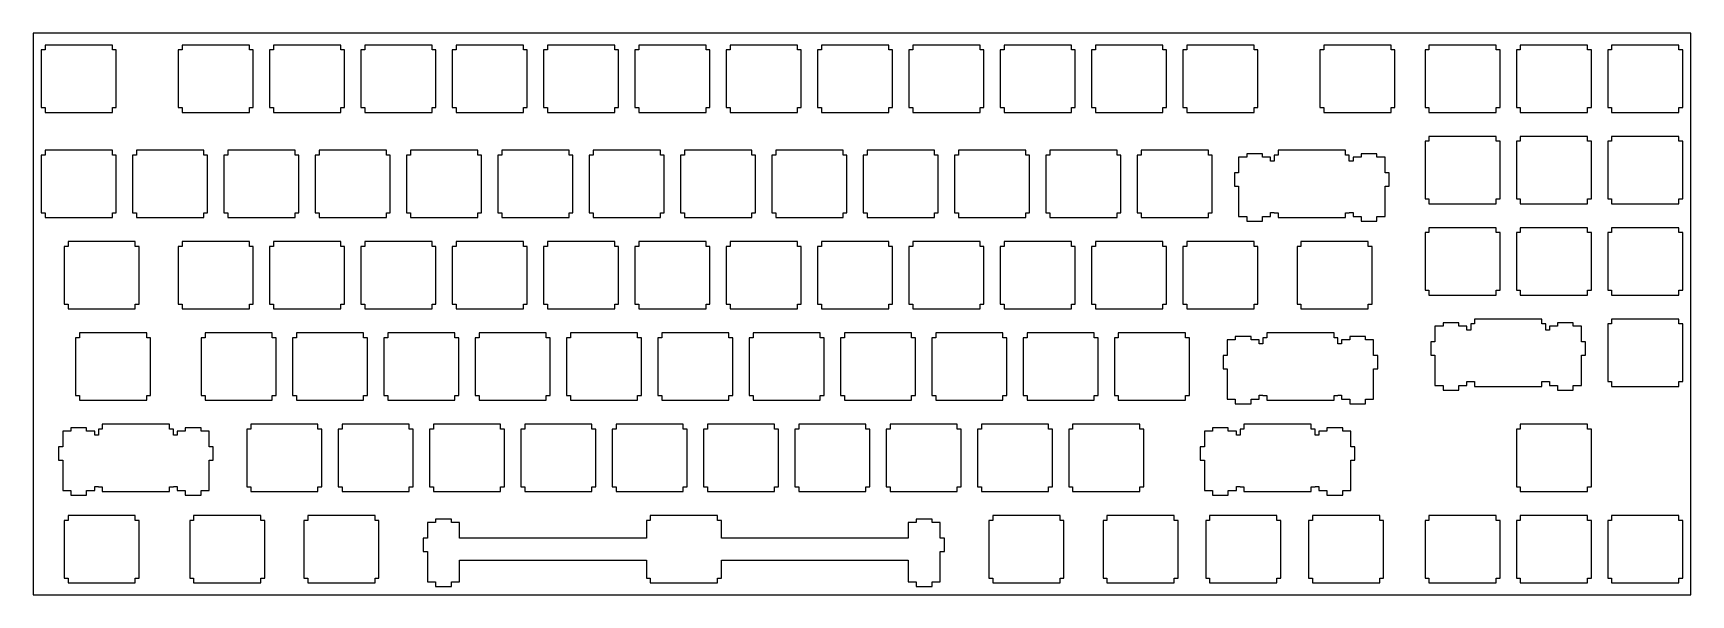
# Model space of a CAD drawing. Header units: millimetres. Extents: x 0 to 345, y 0 to 117.
import ezdxf

# ---------------------------------------------------------------- set-up
doc = ezdxf.new("R2010")
doc.units = ezdxf.units.MM
doc.layers.add('Layer1', color=7, linetype='CONTINUOUS')

msp = doc.modelspace()

# ---------------------------------------------------------------- linework, layer by layer
at = {"layer": 'Layer1'}
for points in [[(0, 0), (344.85, 0), (344.85, 116.85), (0, 116.85), (0, 0)], [(16.5, 101.35), (17.3, 101.35), (17.3, 113.35), (16.5, 113.35), (16.5, 114.35), (2.5, 114.35), (2.5, 113.35), (1.7, 113.35), (1.7, 101.35), (2.5, 101.35), (2.5, 100.35), (16.5, 100.35), (16.5, 101.35)], [(45, 101.35), (45.8, 101.35), (45.8, 113.35), (45, 113.35), (45, 114.35), (31, 114.35), (31, 113.35), (30.2, 113.35), (30.2, 101.35), (31, 101.35), (31, 100.35), (45, 100.35), (45, 101.35)], [(64, 101.35), (64.8, 101.35), (64.8, 113.35), (64, 113.35), (64, 114.35), (50, 114.35), (50, 113.35), (49.2, 113.35), (49.2, 101.35), (50, 101.35), (50, 100.35), (64, 100.35), (64, 101.35)], [(83, 101.35), (83.8, 101.35), (83.8, 113.35), (83, 113.35), (83, 114.35), (69, 114.35), (69, 113.35), (68.2, 113.35), (68.2, 101.35), (69, 101.35), (69, 100.35), (83, 100.35), (83, 101.35)], [(102, 101.35), (102.8, 101.35), (102.8, 113.35), (102, 113.35), (102, 114.35), (88, 114.35), (88, 113.35), (87.2, 113.35), (87.2, 101.35), (88, 101.35), (88, 100.35), (102, 100.35), (102, 101.35)], [(121, 101.35), (121.8, 101.35), (121.8, 113.35), (121, 113.35), (121, 114.35), (107, 114.35), (107, 113.35), (106.2, 113.35), (106.2, 101.35), (107, 101.35), (107, 100.35), (121, 100.35), (121, 101.35)], [(140, 101.35), (140.8, 101.35), (140.8, 113.35), (140, 113.35), (140, 114.35), (126, 114.35), (126, 113.35), (125.2, 113.35), (125.2, 101.35), (126, 101.35), (126, 100.35), (140, 100.35), (140, 101.35)], [(159, 101.35), (159.8, 101.35), (159.8, 113.35), (159, 113.35), (159, 114.35), (145, 114.35), (145, 113.35), (144.2, 113.35), (144.2, 101.35), (145, 101.35), (145, 100.35), (159, 100.35), (159, 101.35)], [(178, 101.35), (178.8, 101.35), (178.8, 113.35), (178, 113.35), (178, 114.35), (164, 114.35), (164, 113.35), (163.2, 113.35), (163.2, 101.35), (164, 101.35), (164, 100.35), (178, 100.35), (178, 101.35)], [(197, 101.35), (197.8, 101.35), (197.8, 113.35), (197, 113.35), (197, 114.35), (183, 114.35), (183, 113.35), (182.2, 113.35), (182.2, 101.35), (183, 101.35), (183, 100.35), (197, 100.35), (197, 101.35)], [(216, 101.35), (216.8, 101.35), (216.8, 113.35), (216, 113.35), (216, 114.35), (202, 114.35), (202, 113.35), (201.2, 113.35), (201.2, 101.35), (202, 101.35), (202, 100.35), (216, 100.35), (216, 101.35)], [(235, 101.35), (235.8, 101.35), (235.8, 113.35), (235, 113.35), (235, 114.35), (221, 114.35), (221, 113.35), (220.2, 113.35), (220.2, 101.35), (221, 101.35), (221, 100.35), (235, 100.35), (235, 101.35)], [(254, 101.35), (254.8, 101.35), (254.8, 113.35), (254, 113.35), (254, 114.35), (240, 114.35), (240, 113.35), (239.2, 113.35), (239.2, 101.35), (240, 101.35), (240, 100.35), (254, 100.35), (254, 101.35)], [(282.5, 101.35), (283.3, 101.35), (283.3, 113.35), (282.5, 113.35), (282.5, 114.35), (268.5, 114.35), (268.5, 113.35), (267.7, 113.35), (267.7, 101.35), (268.5, 101.35), (268.5, 100.35), (282.5, 100.35), (282.5, 101.35)], [(304.35, 101.35), (305.15, 101.35), (305.15, 113.35), (304.35, 113.35), (304.35, 114.35), (290.35, 114.35), (290.35, 113.35), (289.55, 113.35), (289.55, 101.35), (290.35, 101.35), (290.35, 100.35), (304.35, 100.35), (304.35, 101.35)], [(323.35, 101.35), (324.15, 101.35), (324.15, 113.35), (323.35, 113.35), (323.35, 114.35), (309.35, 114.35), (309.35, 113.35), (308.55, 113.35), (308.55, 101.35), (309.35, 101.35), (309.35, 100.35), (323.35, 100.35), (323.35, 101.35)], [(342.35, 101.35), (343.15, 101.35), (343.15, 113.35), (342.35, 113.35), (342.35, 114.35), (328.35, 114.35), (328.35, 113.35), (327.55, 113.35), (327.55, 101.35), (328.35, 101.35), (328.35, 100.35), (342.35, 100.35), (342.35, 101.35)], [(304.35, 82.35), (305.15, 82.35), (305.15, 94.35), (304.35, 94.35), (304.35, 95.35), (290.35, 95.35), (290.35, 94.35), (289.55, 94.35), (289.55, 82.35), (290.35, 82.35), (290.35, 81.35), (304.35, 81.35), (304.35, 82.35)], [(323.35, 82.35), (324.15, 82.35), (324.15, 94.35), (323.35, 94.35), (323.35, 95.35), (309.35, 95.35), (309.35, 94.35), (308.55, 94.35), (308.55, 82.35), (309.35, 82.35), (309.35, 81.35), (323.35, 81.35), (323.35, 82.35)], [(342.35, 82.35), (343.15, 82.35), (343.15, 94.35), (342.35, 94.35), (342.35, 95.35), (328.35, 95.35), (328.35, 94.35), (327.55, 94.35), (327.55, 82.35), (328.35, 82.35), (328.35, 81.35), (342.35, 81.35), (342.35, 82.35)], [(16.5, 79.5), (17.3, 79.5), (17.3, 91.5), (16.5, 91.5), (16.5, 92.5), (2.5, 92.5), (2.5, 91.5), (1.7, 91.5), (1.7, 79.5), (2.5, 79.5), (2.5, 78.5), (16.5, 78.5), (16.5, 79.5)], [(35.5, 79.5), (36.3, 79.5), (36.3, 91.5), (35.5, 91.5), (35.5, 92.5), (21.5, 92.5), (21.5, 91.5), (20.7, 91.5), (20.7, 79.5), (21.5, 79.5), (21.5, 78.5), (35.5, 78.5), (35.5, 79.5)], [(54.5, 79.5), (55.3, 79.5), (55.3, 91.5), (54.5, 91.5), (54.5, 92.5), (40.5, 92.5), (40.5, 91.5), (39.7, 91.5), (39.7, 79.5), (40.5, 79.5), (40.5, 78.5), (54.5, 78.5), (54.5, 79.5)], [(73.5, 79.5), (74.3, 79.5), (74.3, 91.5), (73.5, 91.5), (73.5, 92.5), (59.5, 92.5), (59.5, 91.5), (58.7, 91.5), (58.7, 79.5), (59.5, 79.5), (59.5, 78.5), (73.5, 78.5), (73.5, 79.5)], [(92.5, 79.5), (93.3, 79.5), (93.3, 91.5), (92.5, 91.5), (92.5, 92.5), (78.5, 92.5), (78.5, 91.5), (77.7, 91.5), (77.7, 79.5), (78.5, 79.5), (78.5, 78.5), (92.5, 78.5), (92.5, 79.5)], [(111.5, 79.5), (112.3, 79.5), (112.3, 91.5), (111.5, 91.5), (111.5, 92.5), (97.5, 92.5), (97.5, 91.5), (96.7, 91.5), (96.7, 79.5), (97.5, 79.5), (97.5, 78.5), (111.5, 78.5), (111.5, 79.5)], [(130.5, 79.5), (131.3, 79.5), (131.3, 91.5), (130.5, 91.5), (130.5, 92.5), (116.5, 92.5), (116.5, 91.5), (115.7, 91.5), (115.7, 79.5), (116.5, 79.5), (116.5, 78.5), (130.5, 78.5), (130.5, 79.5)], [(149.5, 79.5), (150.3, 79.5), (150.3, 91.5), (149.5, 91.5), (149.5, 92.5), (135.5, 92.5), (135.5, 91.5), (134.7, 91.5), (134.7, 79.5), (135.5, 79.5), (135.5, 78.5), (149.5, 78.5), (149.5, 79.5)], [(168.5, 79.5), (169.3, 79.5), (169.3, 91.5), (168.5, 91.5), (168.5, 92.5), (154.5, 92.5), (154.5, 91.5), (153.7, 91.5), (153.7, 79.5), (154.5, 79.5), (154.5, 78.5), (168.5, 78.5), (168.5, 79.5)], [(187.5, 79.5), (188.3, 79.5), (188.3, 91.5), (187.5, 91.5), (187.5, 92.5), (173.5, 92.5), (173.5, 91.5), (172.7, 91.5), (172.7, 79.5), (173.5, 79.5), (173.5, 78.5), (187.5, 78.5), (187.5, 79.5)], [(206.5, 79.5), (207.3, 79.5), (207.3, 91.5), (206.5, 91.5), (206.5, 92.5), (192.5, 92.5), (192.5, 91.5), (191.7, 91.5), (191.7, 79.5), (192.5, 79.5), (192.5, 78.5), (206.5, 78.5), (206.5, 79.5)], [(225.5, 79.5), (226.3, 79.5), (226.3, 91.5), (225.5, 91.5), (225.5, 92.5), (211.5, 92.5), (211.5, 91.5), (210.7, 91.5), (210.7, 79.5), (211.5, 79.5), (211.5, 78.5), (225.5, 78.5), (225.5, 79.5)], [(244.5, 79.5), (245.3, 79.5), (245.3, 91.5), (244.5, 91.5), (244.5, 92.5), (230.5, 92.5), (230.5, 91.5), (229.7, 91.5), (229.7, 79.5), (230.5, 79.5), (230.5, 78.5), (244.5, 78.5), (244.5, 79.5)], [(255.75, 78.73), (257.425, 78.73), (257.425, 79.53), (258.2, 79.53), (258.2, 79.5), (259, 79.5), (259, 78.5), (273, 78.5), (273, 79.5), (273.8, 79.5), (273.8, 79.53), (274.575, 79.53), (274.575, 78.73), (276.25, 78.73), (276.25, 77.738), (279.55, 77.738), (279.55, 78.73), (281.225, 78.73), (281.225, 85), (282.1, 85), (282.1, 87.8), (281.225, 87.8), (281.225, 91.03), (279.55, 91.03), (279.55, 91.738), (276.25, 91.738), (276.25, 91.03), (274.575, 91.03), (274.575, 90.23), (273.8, 90.23), (273.8, 91.5), (273, 91.5), (273, 92.5), (259, 92.5), (259, 91.5), (258.2, 91.5), (258.2, 90.23), (257.425, 90.23), (257.425, 91.03), (255.75, 91.03), (255.75, 91.738), (252.45, 91.738), (252.45, 91.03), (250.775, 91.03), (250.775, 87.8), (249.9, 87.8), (249.9, 85), (250.775, 85), (250.775, 78.73), (252.45, 78.73), (252.45, 77.738), (255.75, 77.738), (255.75, 78.73)], [(304.35, 63.35), (305.15, 63.35), (305.15, 75.35), (304.35, 75.35), (304.35, 76.35), (290.35, 76.35), (290.35, 75.35), (289.55, 75.35), (289.55, 63.35), (290.35, 63.35), (290.35, 62.35), (304.35, 62.35), (304.35, 63.35)], [(323.35, 63.35), (324.15, 63.35), (324.15, 75.35), (323.35, 75.35), (323.35, 76.35), (309.35, 76.35), (309.35, 75.35), (308.55, 75.35), (308.55, 63.35), (309.35, 63.35), (309.35, 62.35), (323.35, 62.35), (323.35, 63.35)], [(342.35, 63.35), (343.15, 63.35), (343.15, 75.35), (342.35, 75.35), (342.35, 76.35), (328.35, 76.35), (328.35, 75.35), (327.55, 75.35), (327.55, 63.35), (328.35, 63.35), (328.35, 62.35), (342.35, 62.35), (342.35, 63.35)], [(21.25, 60.5), (22.05, 60.5), (22.05, 72.5), (21.25, 72.5), (21.25, 73.5), (7.25, 73.5), (7.25, 72.5), (6.45, 72.5), (6.45, 60.5), (7.25, 60.5), (7.25, 59.5), (21.25, 59.5), (21.25, 60.5)], [(45, 60.5), (45.8, 60.5), (45.8, 72.5), (45, 72.5), (45, 73.5), (31, 73.5), (31, 72.5), (30.2, 72.5), (30.2, 60.5), (31, 60.5), (31, 59.5), (45, 59.5), (45, 60.5)], [(64, 60.5), (64.8, 60.5), (64.8, 72.5), (64, 72.5), (64, 73.5), (50, 73.5), (50, 72.5), (49.2, 72.5), (49.2, 60.5), (50, 60.5), (50, 59.5), (64, 59.5), (64, 60.5)], [(83, 60.5), (83.8, 60.5), (83.8, 72.5), (83, 72.5), (83, 73.5), (69, 73.5), (69, 72.5), (68.2, 72.5), (68.2, 60.5), (69, 60.5), (69, 59.5), (83, 59.5), (83, 60.5)], [(102, 60.5), (102.8, 60.5), (102.8, 72.5), (102, 72.5), (102, 73.5), (88, 73.5), (88, 72.5), (87.2, 72.5), (87.2, 60.5), (88, 60.5), (88, 59.5), (102, 59.5), (102, 60.5)], [(121, 60.5), (121.8, 60.5), (121.8, 72.5), (121, 72.5), (121, 73.5), (107, 73.5), (107, 72.5), (106.2, 72.5), (106.2, 60.5), (107, 60.5), (107, 59.5), (121, 59.5), (121, 60.5)], [(140, 60.5), (140.8, 60.5), (140.8, 72.5), (140, 72.5), (140, 73.5), (126, 73.5), (126, 72.5), (125.2, 72.5), (125.2, 60.5), (126, 60.5), (126, 59.5), (140, 59.5), (140, 60.5)], [(159, 60.5), (159.8, 60.5), (159.8, 72.5), (159, 72.5), (159, 73.5), (145, 73.5), (145, 72.5), (144.2, 72.5), (144.2, 60.5), (145, 60.5), (145, 59.5), (159, 59.5), (159, 60.5)], [(178, 60.5), (178.8, 60.5), (178.8, 72.5), (178, 72.5), (178, 73.5), (164, 73.5), (164, 72.5), (163.2, 72.5), (163.2, 60.5), (164, 60.5), (164, 59.5), (178, 59.5), (178, 60.5)], [(197, 60.5), (197.8, 60.5), (197.8, 72.5), (197, 72.5), (197, 73.5), (183, 73.5), (183, 72.5), (182.2, 72.5), (182.2, 60.5), (183, 60.5), (183, 59.5), (197, 59.5), (197, 60.5)], [(216, 60.5), (216.8, 60.5), (216.8, 72.5), (216, 72.5), (216, 73.5), (202, 73.5), (202, 72.5), (201.2, 72.5), (201.2, 60.5), (202, 60.5), (202, 59.5), (216, 59.5), (216, 60.5)], [(235, 60.5), (235.8, 60.5), (235.8, 72.5), (235, 72.5), (235, 73.5), (221, 73.5), (221, 72.5), (220.2, 72.5), (220.2, 60.5), (221, 60.5), (221, 59.5), (235, 59.5), (235, 60.5)], [(254, 60.5), (254.8, 60.5), (254.8, 72.5), (254, 72.5), (254, 73.5), (240, 73.5), (240, 72.5), (239.2, 72.5), (239.2, 60.5), (240, 60.5), (240, 59.5), (254, 59.5), (254, 60.5)], [(277.75, 60.5), (278.55, 60.5), (278.55, 72.5), (277.75, 72.5), (277.75, 73.5), (263.75, 73.5), (263.75, 72.5), (262.95, 72.5), (262.95, 60.5), (263.75, 60.5), (263.75, 59.5), (277.75, 59.5), (277.75, 60.5)], [(296.6, 43.58), (298.275, 43.58), (298.275, 44.38), (299.05, 44.38), (299.05, 44.35), (299.85, 44.35), (299.85, 43.35), (313.85, 43.35), (313.85, 44.35), (314.65, 44.35), (314.65, 44.38), (315.425, 44.38), (315.425, 43.58), (317.1, 43.58), (317.1, 42.588), (320.4, 42.588), (320.4, 43.58), (322.075, 43.58), (322.075, 49.85), (322.95, 49.85), (322.95, 52.65), (322.075, 52.65), (322.075, 55.88), (320.4, 55.88), (320.4, 56.588), (317.1, 56.588), (317.1, 55.88), (315.425, 55.88), (315.425, 55.08), (314.65, 55.08), (314.65, 56.35), (313.85, 56.35), (313.85, 57.35), (299.85, 57.35), (299.85, 56.35), (299.05, 56.35), (299.05, 55.08), (298.275, 55.08), (298.275, 55.88), (296.6, 55.88), (296.6, 56.588), (293.3, 56.588), (293.3, 55.88), (291.625, 55.88), (291.625, 52.65), (290.75, 52.65), (290.75, 49.85), (291.625, 49.85), (291.625, 43.58), (293.3, 43.58), (293.3, 42.588), (296.6, 42.588), (296.6, 43.58)], [(342.35, 44.35), (343.15, 44.35), (343.15, 56.35), (342.35, 56.35), (342.35, 57.35), (328.35, 57.35), (328.35, 56.35), (327.55, 56.35), (327.55, 44.35), (328.35, 44.35), (328.35, 43.35), (342.35, 43.35), (342.35, 44.35)], [(23.625, 41.5), (24.425, 41.5), (24.425, 53.5), (23.625, 53.5), (23.625, 54.5), (9.625, 54.5), (9.625, 53.5), (8.825, 53.5), (8.825, 41.5), (9.625, 41.5), (9.625, 40.5), (23.625, 40.5), (23.625, 41.5)], [(49.75, 41.5), (50.55, 41.5), (50.55, 53.5), (49.75, 53.5), (49.75, 54.5), (35.75, 54.5), (35.75, 53.5), (34.95, 53.5), (34.95, 41.5), (35.75, 41.5), (35.75, 40.5), (49.75, 40.5), (49.75, 41.5)], [(68.75, 41.5), (69.55, 41.5), (69.55, 53.5), (68.75, 53.5), (68.75, 54.5), (54.75, 54.5), (54.75, 53.5), (53.95, 53.5), (53.95, 41.5), (54.75, 41.5), (54.75, 40.5), (68.75, 40.5), (68.75, 41.5)], [(87.75, 41.5), (88.55, 41.5), (88.55, 53.5), (87.75, 53.5), (87.75, 54.5), (73.75, 54.5), (73.75, 53.5), (72.95, 53.5), (72.95, 41.5), (73.75, 41.5), (73.75, 40.5), (87.75, 40.5), (87.75, 41.5)], [(106.75, 41.5), (107.55, 41.5), (107.55, 53.5), (106.75, 53.5), (106.75, 54.5), (92.75, 54.5), (92.75, 53.5), (91.95, 53.5), (91.95, 41.5), (92.75, 41.5), (92.75, 40.5), (106.75, 40.5), (106.75, 41.5)], [(125.75, 41.5), (126.55, 41.5), (126.55, 53.5), (125.75, 53.5), (125.75, 54.5), (111.75, 54.5), (111.75, 53.5), (110.95, 53.5), (110.95, 41.5), (111.75, 41.5), (111.75, 40.5), (125.75, 40.5), (125.75, 41.5)], [(144.75, 41.5), (145.55, 41.5), (145.55, 53.5), (144.75, 53.5), (144.75, 54.5), (130.75, 54.5), (130.75, 53.5), (129.95, 53.5), (129.95, 41.5), (130.75, 41.5), (130.75, 40.5), (144.75, 40.5), (144.75, 41.5)], [(163.75, 41.5), (164.55, 41.5), (164.55, 53.5), (163.75, 53.5), (163.75, 54.5), (149.75, 54.5), (149.75, 53.5), (148.95, 53.5), (148.95, 41.5), (149.75, 41.5), (149.75, 40.5), (163.75, 40.5), (163.75, 41.5)], [(182.75, 41.5), (183.55, 41.5), (183.55, 53.5), (182.75, 53.5), (182.75, 54.5), (168.75, 54.5), (168.75, 53.5), (167.95, 53.5), (167.95, 41.5), (168.75, 41.5), (168.75, 40.5), (182.75, 40.5), (182.75, 41.5)], [(201.75, 41.5), (202.55, 41.5), (202.55, 53.5), (201.75, 53.5), (201.75, 54.5), (187.75, 54.5), (187.75, 53.5), (186.95, 53.5), (186.95, 41.5), (187.75, 41.5), (187.75, 40.5), (201.75, 40.5), (201.75, 41.5)], [(220.75, 41.5), (221.55, 41.5), (221.55, 53.5), (220.75, 53.5), (220.75, 54.5), (206.75, 54.5), (206.75, 53.5), (205.95, 53.5), (205.95, 41.5), (206.75, 41.5), (206.75, 40.5), (220.75, 40.5), (220.75, 41.5)], [(239.75, 41.5), (240.55, 41.5), (240.55, 53.5), (239.75, 53.5), (239.75, 54.5), (225.75, 54.5), (225.75, 53.5), (224.95, 53.5), (224.95, 41.5), (225.75, 41.5), (225.75, 40.5), (239.75, 40.5), (239.75, 41.5)], [(253.375, 40.73), (255.05, 40.73), (255.05, 41.53), (255.825, 41.53), (255.825, 41.5), (256.625, 41.5), (256.625, 40.5), (270.625, 40.5), (270.625, 41.5), (271.425, 41.5), (271.425, 41.53), (272.2, 41.53), (272.2, 40.73), (273.875, 40.73), (273.875, 39.738), (277.175, 39.738), (277.175, 40.73), (278.85, 40.73), (278.85, 47), (279.725, 47), (279.725, 49.8), (278.85, 49.8), (278.85, 53.03), (277.175, 53.03), (277.175, 53.738), (273.875, 53.738), (273.875, 53.03), (272.2, 53.03), (272.2, 52.23), (271.425, 52.23), (271.425, 53.5), (270.625, 53.5), (270.625, 54.5), (256.625, 54.5), (256.625, 53.5), (255.825, 53.5), (255.825, 52.23), (255.05, 52.23), (255.05, 53.03), (253.375, 53.03), (253.375, 53.738), (250.075, 53.738), (250.075, 53.03), (248.4, 53.03), (248.4, 49.8), (247.525, 49.8), (247.525, 47), (248.4, 47), (248.4, 40.73), (250.075, 40.73), (250.075, 39.738), (253.375, 39.738), (253.375, 40.73)], [(11.125, 21.73), (12.8, 21.73), (12.8, 22.53), (13.575, 22.53), (13.575, 22.5), (14.375, 22.5), (14.375, 21.5), (28.375, 21.5), (28.375, 22.5), (29.175, 22.5), (29.175, 22.53), (29.95, 22.53), (29.95, 21.73), (31.625, 21.73), (31.625, 20.738), (34.925, 20.738), (34.925, 21.73), (36.6, 21.73), (36.6, 28), (37.475, 28), (37.475, 30.8), (36.6, 30.8), (36.6, 34.03), (34.925, 34.03), (34.925, 34.738), (31.625, 34.738), (31.625, 34.03), (29.95, 34.03), (29.95, 33.23), (29.175, 33.23), (29.175, 34.5), (28.375, 34.5), (28.375, 35.5), (14.375, 35.5), (14.375, 34.5), (13.575, 34.5), (13.575, 33.23), (12.8, 33.23), (12.8, 34.03), (11.125, 34.03), (11.125, 34.738), (7.825, 34.738), (7.825, 34.03), (6.15, 34.03), (6.15, 30.8), (5.275, 30.8), (5.275, 28), (6.15, 28), (6.15, 21.73), (7.825, 21.73), (7.825, 20.738), (11.125, 20.738), (11.125, 21.73)], [(59.25, 22.5), (60.05, 22.5), (60.05, 34.5), (59.25, 34.5), (59.25, 35.5), (45.25, 35.5), (45.25, 34.5), (44.45, 34.5), (44.45, 22.5), (45.25, 22.5), (45.25, 21.5), (59.25, 21.5), (59.25, 22.5)], [(78.25, 22.5), (79.05, 22.5), (79.05, 34.5), (78.25, 34.5), (78.25, 35.5), (64.25, 35.5), (64.25, 34.5), (63.45, 34.5), (63.45, 22.5), (64.25, 22.5), (64.25, 21.5), (78.25, 21.5), (78.25, 22.5)], [(97.25, 22.5), (98.05, 22.5), (98.05, 34.5), (97.25, 34.5), (97.25, 35.5), (83.25, 35.5), (83.25, 34.5), (82.45, 34.5), (82.45, 22.5), (83.25, 22.5), (83.25, 21.5), (97.25, 21.5), (97.25, 22.5)], [(116.25, 22.5), (117.05, 22.5), (117.05, 34.5), (116.25, 34.5), (116.25, 35.5), (102.25, 35.5), (102.25, 34.5), (101.45, 34.5), (101.45, 22.5), (102.25, 22.5), (102.25, 21.5), (116.25, 21.5), (116.25, 22.5)], [(135.25, 22.5), (136.05, 22.5), (136.05, 34.5), (135.25, 34.5), (135.25, 35.5), (121.25, 35.5), (121.25, 34.5), (120.45, 34.5), (120.45, 22.5), (121.25, 22.5), (121.25, 21.5), (135.25, 21.5), (135.25, 22.5)], [(154.25, 22.5), (155.05, 22.5), (155.05, 34.5), (154.25, 34.5), (154.25, 35.5), (140.25, 35.5), (140.25, 34.5), (139.45, 34.5), (139.45, 22.5), (140.25, 22.5), (140.25, 21.5), (154.25, 21.5), (154.25, 22.5)], [(173.25, 22.5), (174.05, 22.5), (174.05, 34.5), (173.25, 34.5), (173.25, 35.5), (159.25, 35.5), (159.25, 34.5), (158.45, 34.5), (158.45, 22.5), (159.25, 22.5), (159.25, 21.5), (173.25, 21.5), (173.25, 22.5)], [(192.25, 22.5), (193.05, 22.5), (193.05, 34.5), (192.25, 34.5), (192.25, 35.5), (178.25, 35.5), (178.25, 34.5), (177.45, 34.5), (177.45, 22.5), (178.25, 22.5), (178.25, 21.5), (192.25, 21.5), (192.25, 22.5)], [(211.25, 22.5), (212.05, 22.5), (212.05, 34.5), (211.25, 34.5), (211.25, 35.5), (197.25, 35.5), (197.25, 34.5), (196.45, 34.5), (196.45, 22.5), (197.25, 22.5), (197.25, 21.5), (211.25, 21.5), (211.25, 22.5)], [(230.25, 22.5), (231.05, 22.5), (231.05, 34.5), (230.25, 34.5), (230.25, 35.5), (216.25, 35.5), (216.25, 34.5), (215.45, 34.5), (215.45, 22.5), (216.25, 22.5), (216.25, 21.5), (230.25, 21.5), (230.25, 22.5)], [(248.625, 21.73), (250.3, 21.73), (250.3, 22.53), (251.075, 22.53), (251.075, 22.5), (251.875, 22.5), (251.875, 21.5), (265.875, 21.5), (265.875, 22.5), (266.675, 22.5), (266.675, 22.53), (267.45, 22.53), (267.45, 21.73), (269.125, 21.73), (269.125, 20.738), (272.425, 20.738), (272.425, 21.73), (274.1, 21.73), (274.1, 28), (274.975, 28), (274.975, 30.8), (274.1, 30.8), (274.1, 34.03), (272.425, 34.03), (272.425, 34.738), (269.125, 34.738), (269.125, 34.03), (267.45, 34.03), (267.45, 33.23), (266.675, 33.23), (266.675, 34.5), (265.875, 34.5), (265.875, 35.5), (251.875, 35.5), (251.875, 34.5), (251.075, 34.5), (251.075, 33.23), (250.3, 33.23), (250.3, 34.03), (248.625, 34.03), (248.625, 34.738), (245.325, 34.738), (245.325, 34.03), (243.65, 34.03), (243.65, 30.8), (242.775, 30.8), (242.775, 28), (243.65, 28), (243.65, 21.73), (245.325, 21.73), (245.325, 20.738), (248.625, 20.738), (248.625, 21.73)], [(323.35, 22.5), (324.15, 22.5), (324.15, 34.5), (323.35, 34.5), (323.35, 35.5), (309.35, 35.5), (309.35, 34.5), (308.55, 34.5), (308.55, 22.5), (309.35, 22.5), (309.35, 21.5), (323.35, 21.5), (323.35, 22.5)], [(21.25, 3.5), (22.05, 3.5), (22.05, 15.5), (21.25, 15.5), (21.25, 16.5), (7.25, 16.5), (7.25, 15.5), (6.45, 15.5), (6.45, 3.5), (7.25, 3.5), (7.25, 2.5), (21.25, 2.5), (21.25, 3.5)], [(47.375, 3.5), (48.175, 3.5), (48.175, 15.5), (47.375, 15.5), (47.375, 16.5), (33.375, 16.5), (33.375, 15.5), (32.575, 15.5), (32.575, 3.5), (33.375, 3.5), (33.375, 2.5), (47.375, 2.5), (47.375, 3.5)], [(71.125, 3.5), (71.925, 3.5), (71.925, 15.5), (71.125, 15.5), (71.125, 16.5), (57.125, 16.5), (57.125, 15.5), (56.325, 15.5), (56.325, 3.5), (57.125, 3.5), (57.125, 2.5), (71.125, 2.5), (71.125, 3.5)], [(87.025, 2.73), (88.7, 2.73), (88.7, 7.2), (127.575, 7.2), (127.575, 3.5), (128.375, 3.5), (128.375, 2.5), (142.375, 2.5), (142.375, 3.5), (143.175, 3.5), (143.175, 7.2), (182.05, 7.2), (182.05, 2.73), (183.725, 2.73), (183.725, 1.738), (187.025, 1.738), (187.025, 2.73), (188.7, 2.73), (188.7, 9), (189.6, 9), (189.6, 11.8), (188.7, 11.8), (188.7, 15.03), (187.025, 15.03), (187.025, 15.738), (183.725, 15.738), (183.725, 15.03), (182.05, 15.03), (182.05, 11.8), (143.175, 11.8), (143.175, 15.5), (142.375, 15.5), (142.375, 16.5), (128.375, 16.5), (128.375, 15.5), (127.575, 15.5), (127.575, 11.8), (88.7, 11.8), (88.7, 15.03), (87.025, 15.03), (87.025, 15.738), (83.725, 15.738), (83.725, 15.03), (82.05, 15.03), (82.05, 11.8), (81.15, 11.8), (81.15, 9), (82.05, 9), (82.05, 2.73), (83.725, 2.73), (83.725, 1.738), (87.025, 1.738), (87.025, 2.73)], [(213.625, 3.5), (214.425, 3.5), (214.425, 15.5), (213.625, 15.5), (213.625, 16.5), (199.625, 16.5), (199.625, 15.5), (198.825, 15.5), (198.825, 3.5), (199.625, 3.5), (199.625, 2.5), (213.625, 2.5), (213.625, 3.5)], [(237.375, 3.5), (238.175, 3.5), (238.175, 15.5), (237.375, 15.5), (237.375, 16.5), (223.375, 16.5), (223.375, 15.5), (222.575, 15.5), (222.575, 3.5), (223.375, 3.5), (223.375, 2.5), (237.375, 2.5), (237.375, 3.5)], [(258.75, 3.5), (259.55, 3.5), (259.55, 15.5), (258.75, 15.5), (258.75, 16.5), (244.75, 16.5), (244.75, 15.5), (243.95, 15.5), (243.95, 3.5), (244.75, 3.5), (244.75, 2.5), (258.75, 2.5), (258.75, 3.5)], [(280.125, 3.5), (280.925, 3.5), (280.925, 15.5), (280.125, 15.5), (280.125, 16.5), (266.125, 16.5), (266.125, 15.5), (265.325, 15.5), (265.325, 3.5), (266.125, 3.5), (266.125, 2.5), (280.125, 2.5), (280.125, 3.5)], [(304.35, 3.5), (305.15, 3.5), (305.15, 15.5), (304.35, 15.5), (304.35, 16.5), (290.35, 16.5), (290.35, 15.5), (289.55, 15.5), (289.55, 3.5), (290.35, 3.5), (290.35, 2.5), (304.35, 2.5), (304.35, 3.5)], [(323.35, 3.5), (324.15, 3.5), (324.15, 15.5), (323.35, 15.5), (323.35, 16.5), (309.35, 16.5), (309.35, 15.5), (308.55, 15.5), (308.55, 3.5), (309.35, 3.5), (309.35, 2.5), (323.35, 2.5), (323.35, 3.5)], [(342.35, 3.5), (343.15, 3.5), (343.15, 15.5), (342.35, 15.5), (342.35, 16.5), (328.35, 16.5), (328.35, 15.5), (327.55, 15.5), (327.55, 3.5), (328.35, 3.5), (328.35, 2.5), (342.35, 2.5), (342.35, 3.5)]]:
    msp.add_lwpolyline(points, close=True, dxfattribs=at)

doc.saveas('drawing.dxf')
